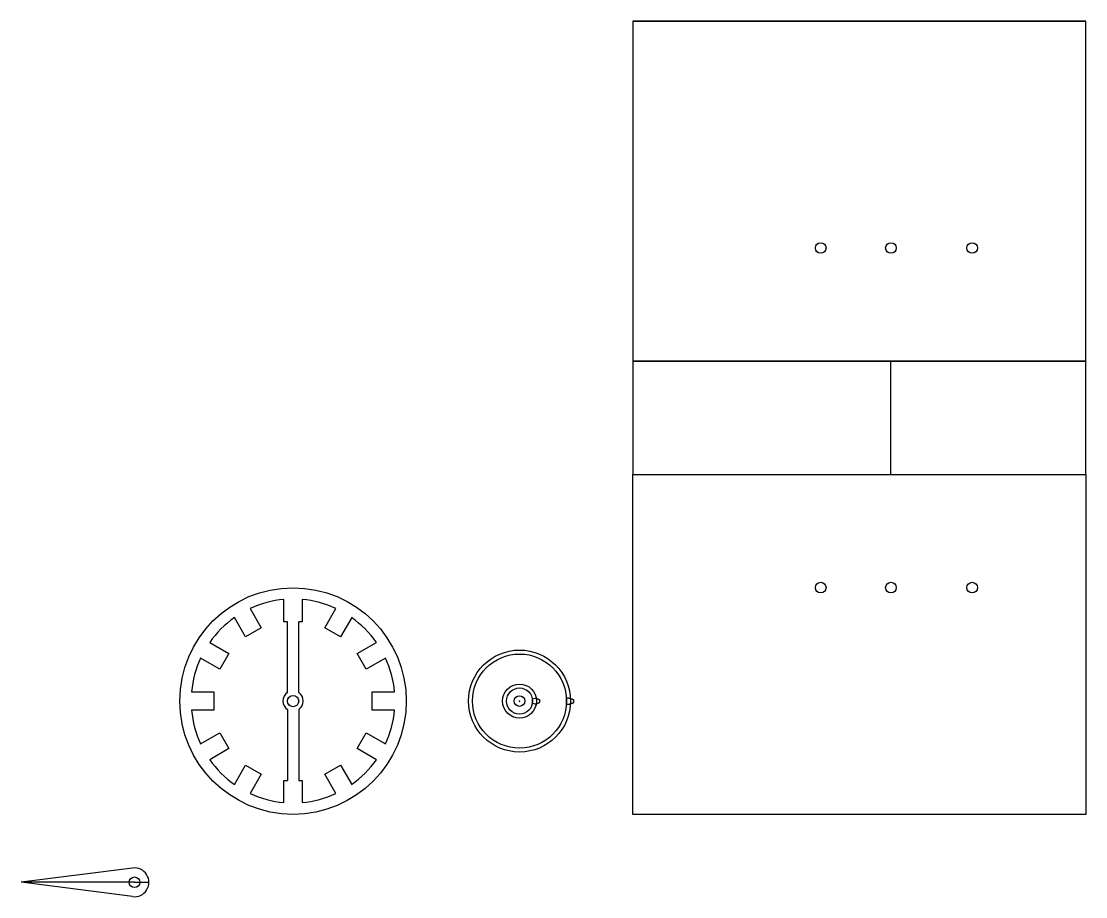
# Model space of a CAD drawing. Header units: millimetres. Extents: x -220 to 558, y -86 to 300.
# Drawn here: x -220 to 250, y -86.3 to 300 of the extents above; entities that cross this region are included whole.
import ezdxf

# ---------------------------------------------------------------- set-up
doc = ezdxf.new("R2010")
doc.units = ezdxf.units.MM
doc.header["$MEASUREMENT"] = 0
for name, color, linetype in [('Untitled v10_Base Circle', 7, 'Continuous'), ('Untitled v10_Base Circle (1)', 7, 'Continuous'), ('Untitled v10_Diametrial Pitch Circle', 7, 'Continuous'), ('Untitled v10_Diametrial Pitch Circle (1)', 7, 'Continuous'), ('Untitled v10_Gear Tooth', 7, 'Continuous'), ('Untitled v10_Gear Tooth (1)', 7, 'Continuous'), ('Untitled v10_Sketch1', 7, 'Continuous'), ('Untitled v10_Sketch13', 7, 'Continuous'), ('Untitled v10_Sketch14', 7, 'Continuous'), ('Untitled v10_Sketch2', 7, 'Continuous')]:
    doc.layers.add(name, color=color, linetype=linetype)

msp = doc.modelspace()

# ---------------------------------------------------------------- linework, layer by layer
at = {"layer": 'Untitled v10_Base Circle'}
for radius in [5.76, 2.35]:
    msp.add_circle((0, 0), radius, dxfattribs=at)
msp.add_point((0, 0), dxfattribs=at)
at = {"layer": 'Untitled v10_Base Circle (1)'}
for radius in [20.76, 2.35]:
    msp.add_circle((0, 0), radius, dxfattribs=at)
msp.add_point((0, 0), dxfattribs=at)
at = {"layer": 'Untitled v10_Diametrial Pitch Circle'}
msp.add_circle((0, 0), 7.5, dxfattribs=at)
msp.add_point((0, 0), dxfattribs=at)
at = {"layer": 'Untitled v10_Diametrial Pitch Circle (1)'}
msp.add_circle((0, 0), 22.5, dxfattribs=at)
msp.add_point((0, 0), dxfattribs=at)
at = {"layer": 'Untitled v10_Gear Tooth'}
for p, q in [((5.67, 0.98), (6.94, 1.21)), ((5.67, -0.98), (5.67, 0.98)), ((5.67, -0.98), (6.94, -1.21))]:
    msp.add_line(p, q, dxfattribs=at)
msp.add_arc((0, 0), 9, 357.1939, 2.8061, dxfattribs=at)
for points in [[(6.94, 1.21), (6.95, 1.21), (6.96, 1.21), (6.98, 1.21), (7, 1.21), (7.03, 1.21), (7.06, 1.21), (7.09, 1.21), (7.12, 1.21), (7.15, 1.21), (7.18, 1.21), (7.21, 1.2), (7.24, 1.2), (7.26, 1.2), (7.29, 1.19), (7.32, 1.19), (7.35, 1.18), (7.38, 1.18), (7.41, 1.17), (7.44, 1.17), (7.47, 1.16), (7.5, 1.15), (7.53, 1.15), (7.56, 1.14), (7.59, 1.13), (7.62, 1.12), (7.65, 1.11), (7.68, 1.11), (7.71, 1.1), (7.74, 1.09), (7.77, 1.08), (7.8, 1.07), (7.83, 1.06), (7.86, 1.05), (7.89, 1.04), (7.92, 1.03), (7.95, 1.01), (7.98, 1), (8.01, 0.99), (8.04, 0.98), (8.06, 0.97), (8.09, 0.95), (8.12, 0.94), (8.15, 0.93), (8.18, 0.91), (8.21, 0.9), (8.24, 0.89), (8.27, 0.87), (8.3, 0.86), (8.33, 0.84), (8.36, 0.83), (8.39, 0.81), (8.42, 0.8), (8.45, 0.78), (8.47, 0.77), (8.5, 0.75), (8.53, 0.73), (8.56, 0.72), (8.59, 0.7), (8.62, 0.68), (8.65, 0.67), (8.68, 0.65), (8.71, 0.63), (8.73, 0.61), (8.76, 0.59), (8.79, 0.58), (8.82, 0.56), (8.85, 0.54), (8.88, 0.52), (8.9, 0.5), (8.93, 0.48), (8.96, 0.46), (8.97, 0.45), (8.98, 0.44), (8.99, 0.44)], [(6.94, -1.21), (6.95, -1.21), (6.96, -1.21), (6.98, -1.21), (7, -1.21), (7.03, -1.21), (7.06, -1.21), (7.09, -1.21), (7.12, -1.21), (7.15, -1.21), (7.18, -1.21), (7.21, -1.2), (7.24, -1.2), (7.26, -1.2), (7.29, -1.19), (7.32, -1.19), (7.35, -1.18), (7.38, -1.18), (7.41, -1.17), (7.44, -1.17), (7.47, -1.16), (7.5, -1.15), (7.53, -1.15), (7.56, -1.14), (7.59, -1.13), (7.62, -1.12), (7.65, -1.11), (7.68, -1.11), (7.71, -1.1), (7.74, -1.09), (7.77, -1.08), (7.8, -1.07), (7.83, -1.06), (7.86, -1.05), (7.89, -1.04), (7.92, -1.03), (7.95, -1.01), (7.98, -1), (8.01, -0.99), (8.04, -0.98), (8.06, -0.97), (8.09, -0.95), (8.12, -0.94), (8.15, -0.93), (8.18, -0.91), (8.21, -0.9), (8.24, -0.89), (8.27, -0.87), (8.3, -0.86), (8.33, -0.84), (8.36, -0.83), (8.39, -0.81), (8.42, -0.8), (8.45, -0.78), (8.47, -0.77), (8.5, -0.75), (8.53, -0.73), (8.56, -0.72), (8.59, -0.7), (8.62, -0.68), (8.65, -0.67), (8.68, -0.65), (8.71, -0.63), (8.73, -0.61), (8.76, -0.59), (8.79, -0.58), (8.82, -0.56), (8.85, -0.54), (8.88, -0.52), (8.9, -0.5), (8.93, -0.48), (8.96, -0.46), (8.97, -0.45), (8.98, -0.44), (8.99, -0.44)]]:
    msp.add_open_spline(points, degree=5, dxfattribs=at)
msp.add_point((0, 0), dxfattribs=at)
at = {"layer": 'Untitled v10_Gear Tooth (1)'}
for p, q in [((20.71, 1.39), (21.1, 1.42)), ((20.71, -1.39), (20.71, 1.39)), ((20.71, -1.39), (21.1, -1.42))]:
    msp.add_line(p, q, dxfattribs=at)
msp.add_arc((0, 0), 24, 358.6797, 1.3203, dxfattribs=at)
for points in [[(21.1, 1.42), (21.1, 1.42), (21.12, 1.42), (21.15, 1.42), (21.18, 1.42), (21.22, 1.42), (21.26, 1.42), (21.3, 1.42), (21.35, 1.41), (21.39, 1.41), (21.43, 1.4), (21.47, 1.4), (21.51, 1.39), (21.55, 1.39), (21.6, 1.38), (21.64, 1.38), (21.68, 1.37), (21.72, 1.36), (21.76, 1.35), (21.81, 1.35), (21.85, 1.34), (21.89, 1.33), (21.93, 1.32), (21.97, 1.31), (22.01, 1.3), (22.06, 1.29), (22.1, 1.28), (22.14, 1.27), (22.18, 1.26), (22.22, 1.25), (22.26, 1.24), (22.31, 1.23), (22.35, 1.21), (22.39, 1.2), (22.43, 1.19), (22.47, 1.18), (22.51, 1.16), (22.56, 1.15), (22.6, 1.14), (22.64, 1.12), (22.68, 1.11), (22.72, 1.1), (22.76, 1.08), (22.8, 1.07), (22.85, 1.05), (22.89, 1.04), (22.93, 1.02), (22.97, 1.01), (23.01, 0.99), (23.05, 0.98), (23.09, 0.96), (23.13, 0.94), (23.18, 0.93), (23.22, 0.91), (23.26, 0.89), (23.3, 0.88), (23.34, 0.86), (23.38, 0.84), (23.42, 0.82), (23.46, 0.8), (23.5, 0.79), (23.55, 0.77), (23.59, 0.75), (23.63, 0.73), (23.67, 0.71), (23.71, 0.69), (23.75, 0.67), (23.79, 0.65), (23.83, 0.63), (23.87, 0.61), (23.91, 0.59), (23.94, 0.58), (23.97, 0.57), (23.99, 0.56), (23.99, 0.55)], [(21.1, -1.42), (21.1, -1.42), (21.12, -1.42), (21.15, -1.42), (21.18, -1.42), (21.22, -1.42), (21.26, -1.42), (21.3, -1.42), (21.35, -1.41), (21.39, -1.41), (21.43, -1.4), (21.47, -1.4), (21.51, -1.39), (21.55, -1.39), (21.6, -1.38), (21.64, -1.38), (21.68, -1.37), (21.72, -1.36), (21.76, -1.35), (21.81, -1.35), (21.85, -1.34), (21.89, -1.33), (21.93, -1.32), (21.97, -1.31), (22.01, -1.3), (22.06, -1.29), (22.1, -1.28), (22.14, -1.27), (22.18, -1.26), (22.22, -1.25), (22.26, -1.24), (22.31, -1.23), (22.35, -1.21), (22.39, -1.2), (22.43, -1.19), (22.47, -1.18), (22.51, -1.16), (22.56, -1.15), (22.6, -1.14), (22.64, -1.12), (22.68, -1.11), (22.72, -1.1), (22.76, -1.08), (22.8, -1.07), (22.85, -1.05), (22.89, -1.04), (22.93, -1.02), (22.97, -1.01), (23.01, -0.99), (23.05, -0.98), (23.09, -0.96), (23.13, -0.94), (23.18, -0.93), (23.22, -0.91), (23.26, -0.89), (23.3, -0.88), (23.34, -0.86), (23.38, -0.84), (23.42, -0.82), (23.46, -0.8), (23.5, -0.79), (23.55, -0.77), (23.59, -0.75), (23.63, -0.73), (23.67, -0.71), (23.71, -0.69), (23.75, -0.67), (23.79, -0.65), (23.83, -0.63), (23.87, -0.61), (23.91, -0.59), (23.94, -0.58), (23.97, -0.57), (23.99, -0.56), (23.99, -0.55)]]:
    msp.add_open_spline(points, degree=5, dxfattribs=at)
msp.add_point((0, 0), dxfattribs=at)
at = {"layer": 'Untitled v10_Sketch1'}
msp.add_point((0, 0), dxfattribs=at)
at = {"layer": 'Untitled v10_Sketch13'}
msp.add_point((0, 0), dxfattribs=at)
at = {"layer": 'Untitled v10_Sketch14'}
for p, q in [((-104, 35), (-104, 44.82)), ((-96, 44.82), (-96, 35)), ((-118.95, 40.82), (-114.04, 32.31)), ((-85.96, 32.31), (-81.05, 40.82)), ((-120.96, 28.31), (-125.88, 36.82)), ((-102.5, 35), (-104, 35)), ((-102.5, 3.74), (-102.5, 35)), ((-97.5, 3.74), (-97.5, 35)), ((-96, 35), (-97.5, 35)), ((-74.12, 36.82), (-79.04, 28.31)), ((-114.04, 32.31), (-120.96, 28.31)), ((-79.04, 28.31), (-85.96, 32.31)), ((-136.82, 25.88), (-128.31, 20.96)), ((-71.69, 20.96), (-63.18, 25.88)), ((-132.31, 14.04), (-140.82, 18.95)), ((-128.31, 20.96), (-132.31, 14.04)), ((-67.69, 14.04), (-71.69, 20.96)), ((-59.18, 18.95), (-67.69, 14.04)), ((-144.82, 4), (-135, 4)), ((-135, 4), (-135, -4)), ((-97.5, 0), (-97.5, 0)), ((-97.5, 0), (-97.5, 0)), ((-65, -4), (-65, 4)), ((-65, 4), (-55.18, 4)), ((-135, -4), (-144.82, -4)), ((-102.5, -3.74), (-102.5, -35)), ((-97.5, -3.74), (-97.5, -35)), ((-55.18, -4), (-65, -4)), ((-140.82, -18.95), (-132.31, -14.04)), ((-132.31, -14.04), (-128.31, -20.96)), ((-71.69, -20.96), (-67.69, -14.04)), ((-67.69, -14.04), (-59.18, -18.95)), ((-128.31, -20.96), (-136.82, -25.88)), ((-63.18, -25.88), (-71.69, -20.96)), ((-125.88, -36.82), (-120.96, -28.31)), ((-120.96, -28.31), (-114.04, -32.31)), ((-114.04, -32.31), (-118.95, -40.82)), ((-85.96, -32.31), (-79.04, -28.31)), ((-81.05, -40.82), (-85.96, -32.31)), ((-79.04, -28.31), (-74.12, -36.82)), ((-104, -35), (-102.5, -35)), ((-104, -44.82), (-104, -35)), ((-97.5, -35), (-96, -35)), ((-96, -35), (-96, -44.82)), ((-170.84, -73.71), (-220, -80)), ((-170.84, -86.29), (-220, -80)), ((-170, -80), (-220, -80)), ((-170, -80), (-163.65, -80))]:
    msp.add_line(p, q, dxfattribs=at)
for centre, radius in [((-100, 0), 50), ((-100, 0), 2.5), ((-170, -80), 2.35)]:
    msp.add_circle(centre, radius, dxfattribs=at)
for centre, radius, start, end in [((-100, 0), 45, 95.0997, 114.9003), ((-100, 0), 45, 65.0997, 84.9003), ((-100, 0), 45, 125.0997, 144.9003), ((-100, 0), 45, 35.0997, 54.9003), ((-100, 0), 45, 155.0997, 174.9003), ((-100, 0), 45, 5.0997, 24.9003), ((-100, 0), 4.5, 123.749, 236.251), ((-100, 0), 4.5, 303.749, 56.251), ((-100, 0), 45, 185.0997, 204.9003), ((-100, 0), 45, 335.0997, 354.9003), ((-100, 0), 45, 215.0997, 234.9003), ((-100, 0), 45, 305.0997, 324.9003), ((-100, 0), 45, 245.0997, 264.9003), ((-100, 0), 45, 275.0997, 294.9003), ((-170, -80), 6.35, 262.4062, 97.5938)]:
    msp.add_arc(centre, radius, start, end, dxfattribs=at)
msp.add_point((0, 0), dxfattribs=at)
at = {"layer": 'Untitled v10_Sketch2'}
for p, q in [((50, 300), (50, 150)), ((250, 300), (50, 300)), ((50, 300), (250, 300)), ((50, 300), (250, 300)), ((250, 150), (250, 300)), ((50, 150), (50, 100)), ((50, 150), (250, 150)), ((250, 150), (50, 150)), ((164, 100), (164, 150)), ((250, 100), (250, 150)), ((50, 100), (250, 100)), ((50, -50), (50, 100)), ((50, 100), (250, 100)), ((250, 100), (250, -50)), ((250, -50), (50, -50))]:
    msp.add_line(p, q, dxfattribs=at)
for centre in [(133, 199.95), (164, 199.95), (199.85, 199.95), (133, 50.05), (164, 50.05), (199.85, 50.05)]:
    msp.add_circle(centre, 2.35, dxfattribs=at)
msp.add_point((0, 0), dxfattribs=at)

doc.saveas('drawing.dxf')
